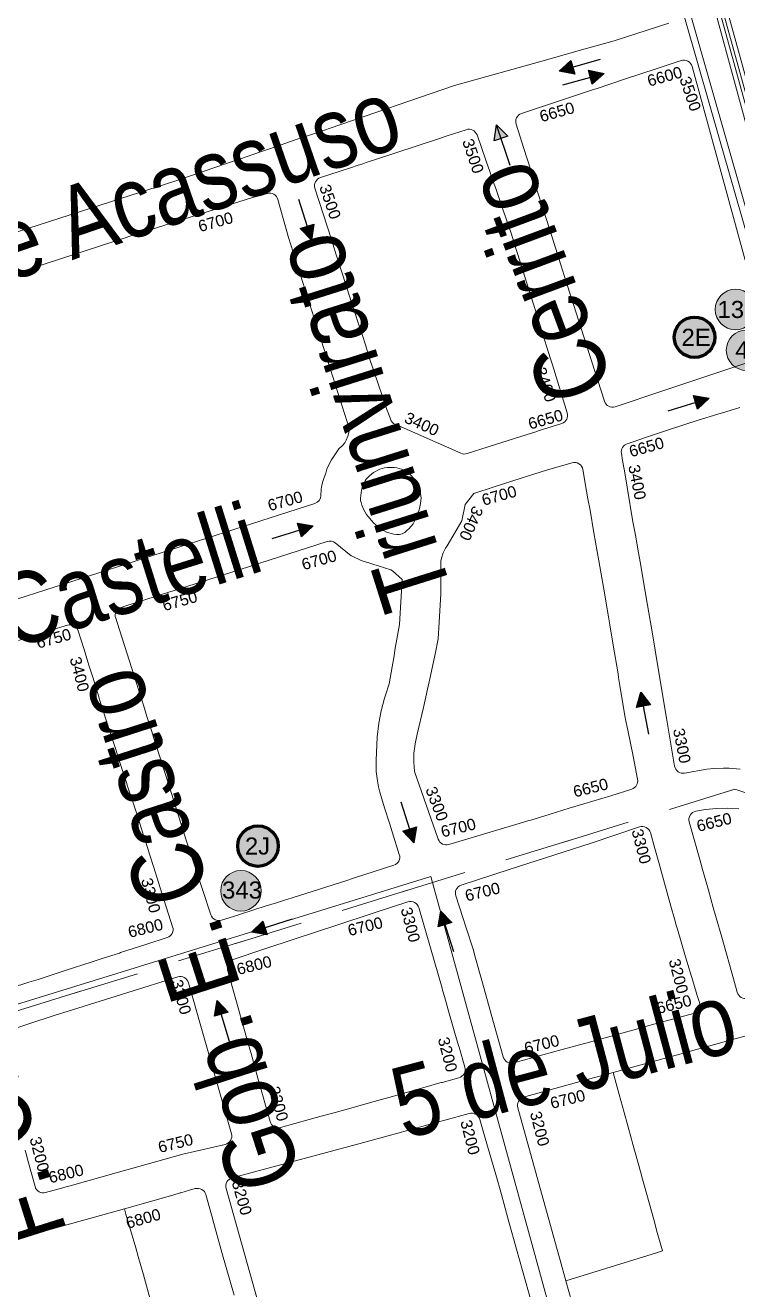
# Model space of a CAD drawing. Header units: millimetres. Extents: x 11558 to 23675, y 49449 to 61482.
# Drawn here: x 14065.9 to 14315.5, y 56535.2 to 56978.5 of the extents above; entities that cross this region are included whole.
import ezdxf

# ---------------------------------------------------------------- set-up
doc = ezdxf.new("R2010")
doc.units = ezdxf.units.MM
doc.linetypes.add('ACAD_ISO03W100', pattern=[30, 12, -18])
for name, color, linetype in [('0. plano base - nombres calles', 22, 'Continuous'), ('0. Plano Base - PLANO', 254, 'Continuous'), ('0. Plano base - sentido calles', 253, 'Continuous'), ('0.BARRIOS - DIVISIÓN', 12, 'ACAD_ISO03W100'), ('7. puesta en valor CC la lucila', 212, 'Continuous'), ('Linea 343 IDA', 55, 'Continuous'), ('numeración', 7, 'Continuous')]:
    doc.layers.add(name, color=color, linetype=linetype)
for name, color, linetype, true_color in [('Linea 130 IDA', 7, 'Continuous', 0x26921c), ('Linea 130 REGRESO', 7, 'Continuous', 0x7a5c00), ('Linea 175', 7, 'Continuous', 0x1090da), ('Linea 19 Estación Carapachay', 7, 'Continuous', 0xa80000), ('Linea 41 Munro', 7, 'Continuous', 0xa3a300), ('Linea 41 San Cristobal', 7, 'Continuous', 0xe67300)]:
    doc.layers.add(name, color=color, linetype=linetype, true_color=true_color)
doc.layers.get('7. puesta en valor CC la lucila').off()
doc.styles.get("Standard").update_dxf_attribs({"font": 'arial.ttf'})

# ---------------------------------------------------------------- blocks, each defined once
blk = doc.blocks.new('MANZANAS')
at = {"layer": '0. Plano Base - PLANO', "color": 0, "linetype": 'Continuous', "lineweight": 5}
for points in [[(5633570.75, 6178301.02), (5633556.63, 6178286.65), (5633547.4, 6178278.01), (5633538.45, 6178269.64), (5633514.24, 6178246.97), (5633482.47, 6178213.66), (5633479.54, 6178210.59), (5633474.83, 6178205.65), (5633472.1, 6178202.79), (5633468.77, 6178199.3), (5633464.64, 6178194.97), (5633459.76, 6178189.86), (5633459.42, 6178189.5), (5633455.69, 6178185.59), (5633453.25, 6178183.03), (5633442.98, 6178172.26), (5633426.37, 6178155.5), (5633399.28, 6178128.18)], [(5633750.05, 6177884.54), (5633742.1, 6177893.06), (5633760.94, 6177911.73), (5633765.76, 6177916.5), (5633767.25, 6177917.98), (5633762.74, 6177922.84), (5633762.67, 6177922.92), (5633759.5, 6177926.33), (5633751.26, 6177935.22), (5633750.08, 6177936.48), (5633749.5, 6177937.12), (5633747.64, 6177939.12), (5633740.25, 6177947.09), (5633739.63, 6177947.76), (5633733.04, 6177954.86), (5633728.6, 6177959.67), (5633723.17, 6177965.57), (5633740.84, 6177982.02), (5633745.93, 6177986.75), (5633772.28, 6178011.28)], [(5633547.63, 6177801.58), (5633576.31, 6177828.42), (5633593.16, 6177844.21), (5633594.51, 6177842.79), (5633602.97, 6177833.89), (5633605.16, 6177831.58), (5633609.8, 6177826.68), (5633616.69, 6177819.21)]]:
    blk.add_lwpolyline(points, dxfattribs=at)
for points in [[(5633670.56, 6178351.3), (5633609.81, 6178294.21, -0.41597), (5633605.56, 6178294.36), (5633604.78, 6178295.19), (5633548.55, 6178355.75, -0.412863), (5633548.7, 6178359.98), (5633609.55, 6178417.01, -0.415676), (5633613.8, 6178416.86), (5633615.21, 6178415.34), (5633616.43, 6178414.02), (5633620.03, 6178410.14), (5633635.89, 6178393.05), (5633644.53, 6178383.73), (5633648.96, 6178378.96), (5633649.93, 6178377.91), (5633650.28, 6178377.53), (5633650.91, 6178376.86), (5633651.91, 6178375.78), (5633652.91, 6178374.7), (5633657.5, 6178369.75), (5633658.26, 6178368.94), (5633665.44, 6178361.2), (5633670.7, 6178355.53, -0.412341)], [(5633529.24, 6178235.24), (5633536.04, 6178228.82), (5633536.58, 6178228.31), (5633538.82, 6178226.19), (5633541.04, 6178224.1), (5633543.73, 6178221.56), (5633545.27, 6178220.11), (5633552.67, 6178213.14), (5633555.71, 6178210.26), (5633559.94, 6178206), (5633560.97, 6178204.96), (5633567.04, 6178198.84), (5633573.82, 6178192.01), (5633581.04, 6178184.73), (5633583.08, 6178182.68), (5633585.49, 6178180.26), (5633588.03, 6178177.69), (5633589.81, 6178175.9), (5633590.96, 6178174.75), (5633602.2, 6178163.41, -0.412184), (5633602.2, 6178159.18), (5633597.19, 6178154.15), (5633596.96, 6178153.91), (5633596.12, 6178153.07), (5633595.74, 6178152.69), (5633592.98, 6178149.91), (5633589.92, 6178146.83), (5633583.14, 6178140), (5633577.64, 6178134.48, -0.183219), (5633575.71, 6178133.6), (5633550.5, 6178131.99, -0.207057), (5633548.26, 6178132.79), (5633546.73, 6178134.23), (5633545.61, 6178135.27), (5633542.1, 6178138.58), (5633538.75, 6178141.8), (5633531.44, 6178148.89), (5633528.7, 6178151.65), (5633525.74, 6178154.59), (5633524.75, 6178155.54), (5633517.35, 6178162.81), (5633510.19, 6178169.92), (5633504.87, 6178175.2), (5633503.1, 6178176.95), (5633500.87, 6178179.17), (5633494.15, 6178185.84), (5633487.46, 6178192.48, -0.412124), (5633487.43, 6178196.71), (5633492.29, 6178201.67), (5633495.42, 6178204.87), (5633496.93, 6178206.42), (5633498.32, 6178207.84), (5633499.25, 6178208.79), (5633506.08, 6178215.77), (5633513.15, 6178223), (5633517.36, 6178227.3), (5633520.13, 6178230.14), (5633525.03, 6178235.15, -0.408907)], [(5633631.05, 6178009.86), (5633612.75, 6178027.08), (5633611, 6178029.84), (5633609.54, 6178032.76), (5633608.39, 6178035.82), (5633607.51, 6178039.1), (5633605.17, 6178048.52), (5633603.44, 6178054.78), (5633602.46, 6178058.34), (5633599.93, 6178067.49), (5633598.78, 6178071.66), (5633598.56, 6178072.15), (5633596.18, 6178077.58), (5633592.19, 6178086.68), (5633586.89, 6178096.85), (5633586.58, 6178097.78), (5633586.24, 6178099.69), (5633586.26, 6178101.64), (5633586.41, 6178102.6), (5633586.94, 6178112.75), (5633585.32, 6178118.35), (5633586.26, 6178123.18), (5633591.43, 6178128.47), (5633598.44, 6178135.64), (5633601.71, 6178138.87), (5633605.3, 6178142.39), (5633611.76, 6178148.6, -0.447983), (5633616.23, 6178148.26), (5633620.9, 6178142.14), (5633622.57, 6178139.94), (5633625.04, 6178136.72), (5633629.93, 6178130.3), (5633635.96, 6178122.41), (5633642.04, 6178114.45), (5633648.04, 6178106.54), (5633649.73, 6178104.31), (5633654.1, 6178098.51), (5633660.16, 6178090.41), (5633660.98, 6178089.31), (5633662.68, 6178087.05), (5633666.13, 6178082.43), (5633669.49, 6178077.94), (5633669.96, 6178077.36), (5633672.32, 6178074.46), (5633678.24, 6178067.2), (5633683.33, 6178060.71, -0.377897), (5633683.1, 6178056.75), (5633677.69, 6178051.28), (5633670.54, 6178044.35), (5633666.71, 6178040.66), (5633663.39, 6178037.39), (5633661.73, 6178035.75), (5633656.73, 6178030.81), (5633656.18, 6178030.27), (5633653.67, 6178027.83), (5633635.19, 6178009.9, -0.401021)], [(5633551.08, 6178085.4), (5633558.13, 6178084), (5633558.53, 6178084.01), (5633561.96, 6178084.08), (5633565.49, 6178084.73), (5633565.82, 6178084.79), (5633572.75, 6178086.07), (5633573.38, 6178085.95), (5633577.82, 6178084.9), (5633584.22, 6178070.38), (5633585.8, 6178065.44), (5633586.8, 6178062.32), (5633587.83, 6178059.13), (5633588.83, 6178056.01), (5633590.66, 6178050.29), (5633591.31, 6178046.12), (5633591.49, 6178044.99), (5633591.97, 6178042.8), (5633592.53, 6178040.62), (5633593.85, 6178036.34), (5633595.57, 6178031.79), (5633597.8, 6178026.93), (5633598.89, 6178024.45), (5633599.91, 6178022.47), (5633600.83, 6178020.9), (5633602.63, 6178018.24), (5633603.99, 6178016.46), (5633605.18, 6178015.08), (5633609.22, 6178010.96), (5633613.23, 6178006.96), (5633615.44, 6178004.75), (5633621.39, 6177998.8, -0.412666), (5633621.41, 6177994.57), (5633616.32, 6177989.42), (5633611.48, 6177984.55), (5633610.68, 6177983.74), (5633609.21, 6177982.26), (5633595.06, 6177968.05), (5633592.81, 6177965.79), (5633590.98, 6177963.95), (5633588.07, 6177961.03), (5633585.36, 6177958.31), (5633581.11, 6177954.04), (5633580.92, 6177953.85), (5633576.73, 6177949.65, -0.411489), (5633572.51, 6177949.62), (5633570.92, 6177951.17), (5633567.41, 6177954.6), (5633552.86, 6177968.82), (5633549.79, 6177971.88), (5633537.9, 6177983.74), (5633526.01, 6177995.6), (5633524.55, 6177997.06), (5633520.62, 6178000.98), (5633517.94, 6178003.64), (5633514.12, 6178007.46), (5633496.13, 6178025.4), (5633494.97, 6178026.55, -0.413573), (5633494.96, 6178030.79), (5633496.19, 6178032.03), (5633507.03, 6178042.95), (5633521.18, 6178057.19), (5633528.18, 6178064.24), (5633548.37, 6178084.57, -0.25134)], [(5633645.59, 6177999.28), (5633658, 6178011.95), (5633672.21, 6178026.27), (5633679.19, 6178033.3), (5633691.58, 6178046.21, -0.430324), (5633695.93, 6178046.18), (5633699.91, 6178041.92), (5633703.32, 6178038.28), (5633711.82, 6178029.19), (5633714.23, 6178026.61), (5633717.35, 6178023.26), (5633718.93, 6178021.57), (5633719.95, 6178020.49), (5633726.98, 6178013.21), (5633733.9, 6178006.05), (5633736.51, 6178003.37), (5633738.63, 6178001.19, -0.421068), (5633738.52, 6177996.9), (5633728.3, 6177987.41), (5633725.79, 6177985.07), (5633725.59, 6177984.89), (5633710.81, 6177971.17), (5633703.58, 6177964.45), (5633690.67, 6177952.46, -0.413329), (5633686.43, 6177952.61), (5633681.66, 6177957.72), (5633677.26, 6177962.43), (5633674.88, 6177964.98), (5633667.99, 6177972.36), (5633661.27, 6177979.54), (5633659.89, 6177981.02), (5633653.75, 6177987.06), (5633651.27, 6177989.49), (5633645.63, 6177995.04, -0.413616)], [(5633636.25, 6177901.8), (5633628.6, 6177894.7, -0.41325), (5633624.37, 6177894.85), (5633613.61, 6177906.36), (5633607.46, 6177912.93), (5633605.54, 6177914.98), (5633586.65, 6177935.18, -0.399631), (5633586.68, 6177939.31), (5633594.57, 6177947.47), (5633602.65, 6177955.74), (5633613.38, 6177966.71), (5633622.99, 6177976.54), (5633631.72, 6177985.47, -0.425215), (5633636.04, 6177985.44), (5633656.27, 6177964.13), (5633656.77, 6177963.6), (5633658.33, 6177961.96), (5633663.23, 6177956.79), (5633663.51, 6177956.5), (5633668.14, 6177951.62), (5633670.95, 6177948.66), (5633671.12, 6177948.49), (5633676.12, 6177943.25, -0.419439), (5633675.99, 6177938.97), (5633671.49, 6177934.82), (5633671.26, 6177934.61), (5633670.87, 6177934.25), (5633669.38, 6177932.85), (5633667.68, 6177931.25), (5633657.4, 6177921.56), (5633653.54, 6177917.92), (5633645.7, 6177910.58), (5633642.13, 6177907.27), (5633639.39, 6177904.72)], [(5633760.94, 6177911.73), (5633742.1, 6177893.06), (5633736.92, 6177898.61), (5633733.7, 6177902.06), (5633699.14, 6177939.11, -0.414589), (5633699.29, 6177943.35), (5633715.94, 6177958.85), (5633723.17, 6177965.57), (5633728.6, 6177959.67), (5633733.04, 6177954.86), (5633739.63, 6177947.76), (5633740.25, 6177947.09), (5633747.64, 6177939.12), (5633749.5, 6177937.12), (5633750.08, 6177936.48), (5633751.26, 6177935.22), (5633759.5, 6177926.33), (5633762.67, 6177922.92), (5633762.74, 6177922.84), (5633767.25, 6177917.98), (5633765.76, 6177916.5)]]:
    blk.add_lwpolyline(points, format="xyb", close=True, dxfattribs=at)
for points in [[(5633649.49, 6178207.39), (5633641.74, 6178199.38), (5633634.81, 6178192.23), (5633628.39, 6178185.6), (5633616.18, 6178173, -0.418176), (5633611.91, 6178172.96), (5633601.38, 6178183.44), (5633584.73, 6178200.01), (5633580.47, 6178204.25), (5633576.31, 6178208.39), (5633571.86, 6178212.81), (5633567.44, 6178217.21), (5633563.73, 6178220.91), (5633561.49, 6178223.14), (5633557, 6178227.61), (5633551.66, 6178232.92), (5633545.99, 6178238.56), (5633545.95, 6178238.6), (5633539.65, 6178244.87, -0.412939), (5633539.63, 6178249.1), (5633540.11, 6178249.59), (5633541.97, 6178251.5), (5633558.38, 6178268.44), (5633558.83, 6178268.91), (5633566.06, 6178276.37), (5633574.2, 6178284.77), (5633580.73, 6178291.36, -0.427052), (5633585.06, 6178291.28), (5633585.98, 6178290.29), (5633632.83, 6178239.6)], [(5633713.56, 6178080.38), (5633709.98, 6178078.91), (5633708.24, 6178078.06), (5633705.28, 6178076.38), (5633703.26, 6178075.07), (5633696.92, 6178070.22, -0.414923), (5633692.71, 6178070.79), (5633682.37, 6178084.39), (5633671.39, 6178099.03), (5633664.41, 6178108.34), (5633658.26, 6178116.54), (5633652.35, 6178124.28), (5633649.74, 6178127.69), (5633646.15, 6178132.38), (5633643.56, 6178135.79), (5633640.25, 6178140.11), (5633632.81, 6178149.92), (5633629.34, 6178154.54), (5633627.16, 6178157.45), (5633625.59, 6178159.54, -0.368649), (5633625.83, 6178163.42), (5633627.65, 6178165.31), (5633630.26, 6178168.01), (5633636.97, 6178174.94), (5633644.11, 6178182.25), (5633649.26, 6178187.28), (5633651.33, 6178189.3), (5633655.05, 6178192.93)], [(5633367.41, 6178076.34), (5633436.67, 6178146.68), (5633437.4, 6178147.39), (5633443.45, 6178153.48), (5633469.26, 6178179.19), (5633473.49, 6178183.17, -0.415355), (5633477.74, 6178183.04), (5633487.25, 6178172.86), (5633536.82, 6178123.35), (5633536.85, 6178123.3), (5633537.38, 6178122.42), (5633537.72, 6178120.62), (5633537.9, 6178119.18), (5633537.89, 6178118.06), (5633537.7, 6178117.06), (5633537, 6178115.31), (5633536.73, 6178113.21), (5633536.56, 6178111.5), (5633536.51, 6178110.64), (5633536.52, 6178108.64), (5633536.57, 6178106.95), (5633536.85, 6178105.62), (5633537.06, 6178104.02), (5633537.29, 6178102.49), (5633537.58, 6178101.16), (5633538.02, 6178099.87), (5633538.06, 6178099.79), (5633538.98, 6178097.85, -0.315555), (5633538.39, 6178094.45), (5633440.39, 6177995.53)], [(5633752.97, 6178010.4, -0.413616), (5633748.73, 6178010.54), (5633743.85, 6178015.75), (5633737.11, 6178022.92), (5633735.03, 6178025.14), (5633730.19, 6178030.29), (5633727.56, 6178033.09), (5633723.27, 6178037.66), (5633717.54, 6178043.77), (5633717.09, 6178044.25), (5633715.04, 6178046.43), (5633706.26, 6178055.78, -0.44166), (5633706.61, 6178060.2), (5633709.29, 6178062.29), (5633712.58, 6178064.43), (5633716.03, 6178066.29), (5633719.62, 6178067.85)], [(5633468.33, 6178003.88), (5633471.22, 6178006.77), (5633475.65, 6178011.19), (5633476.5, 6178012.05), (5633481.15, 6178016.59, -0.41274), (5633485.38, 6178016.56), (5633490.19, 6178011.69), (5633494.24, 6178007.61), (5633497.12, 6178004.7), (5633500.16, 6178001.63), (5633504.24, 6177997.52), (5633506.1, 6177995.64), (5633511.44, 6177990.33), (5633512.19, 6177989.6), (5633518.39, 6177983.52), (5633519.06, 6177982.86), (5633525.17, 6177976.87), (5633525.59, 6177976.45), (5633532.63, 6177969.52), (5633539.55, 6177962.63), (5633539.68, 6177962.5), (5633540.53, 6177961.66), (5633543.89, 6177958.3), (5633547.11, 6177955.1), (5633552.39, 6177949.84), (5633562.6, 6177939.68, -0.412878), (5633562.61, 6177935.44), (5633557.37, 6177930.13), (5633550.57, 6177923.24), (5633550.27, 6177922.94), (5633548.34, 6177920.98), (5633545.55, 6177918.16), (5633543.19, 6177915.76), (5633536.26, 6177908.74), (5633529.21, 6177901.6), (5633526.87, 6177899.23), (5633522.31, 6177894.61)], [(5633649.35, 6177837.31), (5633621.52, 6177866.91, -0.417792), (5633621.67, 6177871.18), (5633656.54, 6177903.18), (5633663.39, 6177909.52), (5633671.1, 6177916.65), (5633675.86, 6177921.05), (5633678.51, 6177923.5), (5633685.01, 6177929.52, -0.410009), (5633689.22, 6177929.39), (5633693.95, 6177924.42), (5633700.85, 6177917.17), (5633703.09, 6177914.82), (5633708.13, 6177909.52), (5633714.85, 6177902.28), (5633721.67, 6177894.94), (5633734.88, 6177880.71)], [(5633526.35, 6177878.84), (5633533.59, 6177886.24), (5633540.15, 6177892.95), (5633540.65, 6177893.46), (5633543.46, 6177896.33), (5633553.46, 6177906.24), (5633563.43, 6177916.15), (5633572.26, 6177924.92, -0.421827), (5633576.56, 6177924.85), (5633614.32, 6177884.83, -0.42832), (5633614.09, 6177880.49), (5633602.51, 6177870.56), (5633595.23, 6177863.75), (5633584.79, 6177853.99), (5633572.61, 6177842.6), (5633570.82, 6177840.93), (5633570.64, 6177840.76), (5633566.05, 6177836.47, -0.416547), (5633561.8, 6177836.63), (5633555.36, 6177843.62), (5633554.63, 6177844.47), (5633552.9, 6177846.35)], [(5633616.69, 6177819.21), (5633609.8, 6177826.68), (5633605.16, 6177831.58), (5633602.97, 6177833.89), (5633594.51, 6177842.79), (5633593.16, 6177844.21), (5633600.68, 6177851.27), (5633606.01, 6177856.27), (5633607.95, 6177858.1), (5633608.11, 6177858.26), (5633610.43, 6177860.45), (5633611.94, 6177861.88, -0.417845), (5633616.21, 6177861.74), (5633621.19, 6177856.34), (5633621.46, 6177856.05), (5633623.34, 6177854.01), (5633625.4, 6177851.78), (5633630.54, 6177846.29), (5633637.47, 6177839), (5633641.21, 6177835.06)]]:
    blk.add_lwpolyline(points, format="xyb", dxfattribs=at)
blk.add_lwpolyline([(5633566.13, 6178097.15), (5633565.05, 6178097.02), (5633564.11, 6178097.1), (5633562.88, 6178097.18), (5633561.89, 6178097.37), (5633560.84, 6178097.62), (5633559.73, 6178097.87), (5633558.88, 6178098.24), (5633558.79, 6178098.26), (5633557.91, 6178098.55), (5633557.06, 6178098.89), (5633556.23, 6178099.3), (5633555.43, 6178099.76), (5633554.66, 6178100.28), (5633553.94, 6178100.85), (5633553.25, 6178101.47), (5633552.61, 6178102.14), (5633552.12, 6178102.72), (5633551.74, 6178103.41), (5633551.36, 6178104.27), (5633551.03, 6178105.15), (5633550.77, 6178106.06), (5633550.58, 6178106.98), (5633550.45, 6178107.92), (5633550.39, 6178108.88), (5633550.38, 6178109.61), (5633550.47, 6178110.22), (5633550.66, 6178111.06), (5633550.91, 6178111.88), (5633551.23, 6178112.67), (5633551.61, 6178113.44), (5633552.05, 6178114.18), (5633552.55, 6178114.87), (5633553.1, 6178115.53), (5633553.7, 6178116.14), (5633554.34, 6178116.71), (5633555.03, 6178117.22), (5633555.76, 6178117.67), (5633556.51, 6178118.07), (5633557.3, 6178118.4), (5633558.12, 6178118.68), (5633558.95, 6178118.89), (5633559.79, 6178119.03), (5633560.59, 6178119.1), (5633561.41, 6178119.07), (5633562.28, 6178118.98), (5633563.13, 6178118.81), (5633563.98, 6178118.58), (5633564.8, 6178118.29), (5633565.59, 6178117.94), (5633566.36, 6178117.52), (5633567.09, 6178117.05), (5633567.79, 6178116.52), (5633568.44, 6178115.94), (5633569.04, 6178115.31), (5633569.59, 6178114.64), (5633570.09, 6178113.93), (5633570.54, 6178113.18), (5633570.9, 6178112.43), (5633571.26, 6178111.43), (5633571.56, 6178110.35), (5633571.79, 6178109.26), (5633571.94, 6178108.15), (5633572.02, 6178107.04), (5633572.25, 6178105.01), (5633572.2, 6178103.93), (5633571.98, 6178102.85), (5633571.72, 6178101.8), (5633571.41, 6178100.81), (5633571.02, 6178099.9), (5633570.39, 6178099.01), (5633569.73, 6178098.43), (5633568.79, 6178097.98), (5633567.9, 6178097.59), (5633566.93, 6178097.34)], close=True, dxfattribs=at)
blk = doc.blocks.new('41 san crist')
at = {"layer": 'Linea 41 San Cristobal', "lineweight": 211, "true_color": 0xededed}
h = blk.add_hatch(color=7, dxfattribs=at)
h.dxf.hatch_style = 1
edge = h.paths.add_edge_path()
edge.add_arc((0, 0), 7.11, 0, 360)
at = {"layer": 'Linea 41 San Cristobal', "lineweight": 9}
blk.add_circle((0, 0), 7.11, dxfattribs=at)
at = {"layer": 'Linea 41 San Cristobal', "color": 188, "lineweight": 211, "true_color": 0x0a090b, "insert": (-3.99, 3.09), "char_height": 6, "attachment_point": 1}
blk.add_mtext_dynamic_manual_height_columns('{\\C256;41}', width=12.6335, gutter_width=12.5, heights=[0], dxfattribs=at)
blk = doc.blocks.new('130 ida')
at = {"layer": 'Linea 130 IDA', "lineweight": 211, "true_color": 0xededed}
h = blk.add_hatch(color=7, dxfattribs=at)
h.dxf.hatch_style = 1
edge = h.paths.add_edge_path()
edge.add_arc((0, 0), 7.11, 0, 360)
at = {"layer": 'Linea 130 IDA', "lineweight": 9}
blk.add_circle((0, 0), 7.11, dxfattribs=at)
at = {"layer": 'Linea 130 IDA', "lineweight": 211, "insert": (-6.31, 3.02), "char_height": 6, "attachment_point": 1}
blk.add_mtext_dynamic_manual_height_columns('130', width=19.512, gutter_width=12.5, heights=[0], dxfattribs=at)
blk = doc.blocks.new('343 ida')
at = {"layer": 'Linea 343 IDA', "lineweight": 211, "true_color": 0xededed}
h = blk.add_hatch(color=7, dxfattribs=at)
h.dxf.hatch_style = 1
edge = h.paths.add_edge_path()
edge.add_arc((0, 0), 7.11, 0, 360)
at = {"layer": 'Linea 343 IDA', "lineweight": 15}
blk.add_circle((0, 0), 7.11, dxfattribs=at)
at = {"layer": 'Linea 343 IDA', "lineweight": 211, "insert": (-6.63, 3.28), "char_height": 6, "attachment_point": 1}
blk.add_mtext_dynamic_manual_height_columns('343', width=12.2859, gutter_width=12.5, heights=[0], dxfattribs=at)

msp = doc.modelspace()

# ---------------------------------------------------------------- hatches: boundary and pattern name
at = {"layer": '0. Plano base - sentido calles', "linetype": 'Continuous', "lineweight": 25, "ltscale": 2, "true_color": 0x1a1a1a}
h = msp.add_hatch(color=250, dxfattribs=at)
h.dxf.hatch_style = 1
h.paths.add_polyline_path([(14252.93, 56962.45), (14258.42, 56961.39), (14257.75, 56963.8)])
h.paths.add_polyline_path([(14252.93, 56962.45), (14257.75, 56963.8), (14257.08, 56966.21)])
h = msp.add_hatch(color=250, dxfattribs=at)
h.dxf.hatch_style = 1
h.paths.add_polyline_path([(14268.73, 56961.67), (14263.24, 56962.73), (14263.91, 56960.32)])
h.paths.add_polyline_path([(14268.73, 56961.67), (14263.91, 56960.32), (14264.58, 56957.92)])
h = msp.add_hatch(color=250, dxfattribs=at)
h.dxf.hatch_style = 1
h.paths.add_polyline_path([(14231.02, 56943.57), (14230.24, 56938.03), (14232.61, 56938.83)])
h.paths.add_polyline_path([(14231.02, 56943.57), (14232.61, 56938.83), (14234.98, 56939.63)])
h = msp.add_hatch(color=250, dxfattribs=at)
h.dxf.hatch_style = 1
h.paths.add_polyline_path([(14166.12, 56903.22), (14166.99, 56908.75), (14164.61, 56907.99)])
h.paths.add_polyline_path([(14166.12, 56903.22), (14164.61, 56907.99), (14162.22, 56907.23)])
h = msp.add_hatch(color=250, dxfattribs=at)
h.dxf.hatch_style = 1
h.paths.add_polyline_path([(14305.5, 56847.83), (14299.98, 56848.74), (14300.72, 56846.35)])
h.paths.add_polyline_path([(14305.5, 56847.83), (14300.72, 56846.35), (14301.46, 56843.96)])
h = msp.add_hatch(color=250, dxfattribs=at)
h.dxf.hatch_style = 1
h.paths.add_polyline_path([(14166.75, 56803), (14161.23, 56803.91), (14161.97, 56801.52)])
h.paths.add_polyline_path([(14166.75, 56803), (14161.97, 56801.52), (14162.72, 56799.14)])
h = msp.add_hatch(color=250, dxfattribs=at)
h.dxf.hatch_style = 1
h.paths.add_polyline_path([(14281.57, 56744.7), (14280.04, 56739.32), (14282.49, 56739.78)])
h.paths.add_polyline_path([(14281.57, 56744.7), (14282.49, 56739.78), (14284.95, 56740.25)])
h = msp.add_hatch(color=250, dxfattribs=at)
h.dxf.hatch_style = 1
h.paths.add_polyline_path([(14202.06, 56691.92), (14202.93, 56697.44), (14200.55, 56696.68)])
h.paths.add_polyline_path([(14202.06, 56691.92), (14200.55, 56696.68), (14198.17, 56695.93)])
h = msp.add_hatch(color=250, dxfattribs=at)
h.dxf.hatch_style = 1
h.paths.add_polyline_path([(14211.46, 56667.96), (14210.59, 56662.44), (14212.98, 56663.2)])
h.paths.add_polyline_path([(14211.46, 56667.96), (14212.98, 56663.2), (14215.36, 56663.95)])
h = msp.add_hatch(color=250, dxfattribs=at)
h.dxf.hatch_style = 1
h.paths.add_polyline_path([(14145.16, 56660.5), (14150.68, 56659.65), (14149.92, 56662.03)])
h.paths.add_polyline_path([(14145.16, 56660.5), (14149.92, 56662.03), (14149.15, 56664.41)])
h = msp.add_hatch(color=250, dxfattribs=at)
h.dxf.hatch_style = 1
h.paths.add_polyline_path([(14133.1, 56636.6), (14132.16, 56631.09), (14134.55, 56631.82)])
h.paths.add_polyline_path([(14133.1, 56636.6), (14134.55, 56631.82), (14136.94, 56632.54)])
at = {"layer": 'Linea 175', "lineweight": 211, "true_color": 0xededed}
h = msp.add_hatch(color=7, dxfattribs=at)
h.dxf.hatch_style = 1
edge = h.paths.add_edge_path()
edge.add_arc((14300.41, 56869.12), 7.11, 0, 360)
h = msp.add_hatch(color=7, dxfattribs=at)
h.dxf.hatch_style = 1
edge = h.paths.add_edge_path()
edge.add_arc((14147.42, 56690.74), 7.11, 0, 360)

# ---------------------------------------------------------------- linework, layer by layer
at = {"layer": '0. Plano base - sentido calles', "color": 250, "linetype": 'Continuous', "lineweight": 25, "ltscale": 2, "true_color": 0x1a1a1a}
for points in [[(14267.38, 56966.48), (14252.93, 56962.45), (14257.08, 56966.21), (14258.42, 56961.39), (14252.93, 56962.45)], [(14254.28, 56957.64), (14268.73, 56961.67), (14264.58, 56957.92), (14263.24, 56962.73), (14268.73, 56961.67)], [(14235.81, 56929.36), (14231.02, 56943.57), (14234.98, 56939.63), (14230.24, 56938.03), (14231.02, 56943.57)], [(14161.58, 56917.52), (14166.12, 56903.22), (14162.22, 56907.23), (14166.99, 56908.75), (14166.12, 56903.22)], [(14291.17, 56843.39), (14305.5, 56847.83), (14301.46, 56843.96), (14299.98, 56848.74), (14305.5, 56847.83)], [(14152.42, 56798.56), (14166.75, 56803), (14162.72, 56799.14), (14161.23, 56803.91), (14166.75, 56803)], [(14284.35, 56729.96), (14281.57, 56744.7), (14284.95, 56740.25), (14280.04, 56739.32), (14281.57, 56744.7)], [(14197.53, 56706.21), (14202.06, 56691.92), (14198.17, 56695.93), (14202.93, 56697.44), (14202.06, 56691.92)], [(14216, 56653.67), (14211.46, 56667.96), (14215.36, 56663.95), (14210.59, 56662.44), (14211.46, 56667.96)], [(14159.44, 56665.09), (14145.16, 56660.5), (14149.15, 56664.41), (14150.68, 56659.65), (14145.16, 56660.5)], [(14137.46, 56622.25), (14133.1, 56636.6), (14136.94, 56632.54), (14132.16, 56631.09), (14133.1, 56636.6)]]:
    msp.add_lwpolyline(points, dxfattribs=at)
at = {"layer": '0.BARRIOS - DIVISIÓN', "color": 14, "lineweight": 18, "ltscale": 2}
for points in [[(15715, 57785.56), (15659.17, 57980.29), (15600.3, 58166.89), (14700.29, 57882.38), (13687.9, 57563.48), (13967.63, 56603.49), (14314.52, 56710.66), (14354.72, 56697.3), (14379.79, 56701.5), (14680.7, 56781.83), (14509.55, 57399.16), (14769.24, 57483.68), (15026.71, 57568.38), (15362.99, 57676.67), (15715, 57785.56)], [(16418.59, 58130.89), (16249.98, 58111.94), (16083.83, 58079.19), (15820.55, 58019.73), (15876.26, 57767.08), (15937.04, 57702.15), (16048.38, 57371.67), (16080.77, 57272.05), (16119.78, 56977.46), (16114.28, 56971.06), (16127.11, 56864.76), (15822.26, 56799.18), (15619.96, 56789.72), (15441.36, 56374.38), (15242.07, 56442.67), (14737.19, 56476.17), (14744.95, 56558.25), (14680.7, 56781.83), (14379.79, 56701.5), (14354.72, 56697.3), (14314.52, 56710.66), (13967.63, 56603.49), (14252.98, 55490.76)]]:
    msp.add_lwpolyline(points, dxfattribs=at)
at = {"layer": 'Linea 130 IDA', "lineweight": 15}
msp.add_lwpolyline([(14101.84, 57694.45), (14172.88, 57438.33), (14215.88, 57286.45), (14299.36, 56981.16), (14332.43, 56865.35), (14392.95, 56657.69), (14408.52, 56602.73), (14438.2, 56497.4), (14424.87, 56302.33), (14760.27, 56278.65), (14909.39, 56268.92), (15072.38, 56257.85), (15174.63, 56250.73), (15289.92, 56242.57), (15331.75, 56230.08), (15381.49, 56215.58), (15524.26, 56220.83), (15624.41, 56224.95), (15751.39, 56229.84), (15772.5, 56230.17), (15997.99, 56238.27), (16053.09, 56142.08), (16105.97, 56053.89)], dxfattribs=at)
at = {"layer": 'Linea 130 REGRESO', "lineweight": 15}
msp.add_lwpolyline([(14788.1, 56285.07), (14495.76, 56304.94), (14432.93, 56309.55), (14443.62, 56466.06), (14445.34, 56492.95), (14436.2, 56523.97), (14424.19, 56564.64), (14396.5, 56663.67), (14372.02, 56750.41), (14341.99, 56856.76), (14321.2, 56933.77), (14301.21, 57007.28), (14268.22, 57125.84), (14221.97, 57289.13), (14111.43, 57694.77)], dxfattribs=at)
at = {"layer": 'Linea 175', "lineweight": 211}
for centre in [(14300.41, 56869.12), (14147.42, 56690.74)]:
    msp.add_circle(centre, 7.11, dxfattribs=at)
at = {"layer": 'Linea 19 Estación Carapachay', "lineweight": 15}
msp.add_lwpolyline([(17174.57, 57457.89), (16228.33, 57449.93), (16211.2, 57515.81), (16015.52, 57480.55), (15669.16, 57406.27), (15711.4, 57217.13), (15743.6, 57063.68), (15399.68, 56990.41), (15347.23, 56923.77), (15246.23, 57002.42), (14957.3, 56625.37), (14847.19, 56710.57), (14677.77, 56789.89), (14384.87, 56708.79), (14291.21, 57049.12), (14386.89, 57077.08), (14404.23, 57017.47)], dxfattribs=at)
at = {"layer": 'Linea 343 IDA', "lineweight": 15}
msp.add_lwpolyline([(16737.86, 56281.33), (16170.58, 56253.04), (15929.95, 56242.47), (15488.78, 56225.83), (15385.11, 56222.27), (15297.78, 56247.53), (14931.29, 56271.91), (14766.06, 56283.06), (14584.22, 56295.2), (14431.39, 56305.13), (14388.53, 56311.75), (14307.9, 56316.86), (14207.95, 56680.09), (13936.73, 56596.24)], dxfattribs=at)
at = {"layer": 'Linea 41 Munro', "lineweight": 15}
msp.add_lwpolyline([(14524.44, 57683.28), (14442.32, 57657.37), (14522.09, 57371.6), (14224.16, 57288.35), (14292.71, 57047.46), (14359.83, 56804.82), (14419.25, 56590.15), (14446.79, 56492.79), (14433.63, 56306.35), (14762.51, 56284.84), (15297.8, 56248.83), (15385.24, 56223.33), (16032.78, 56248.1), (16758.65, 56286.58)], dxfattribs=at)
at = {"layer": 'Linea 41 San Cristobal', "lineweight": 15}
msp.add_lwpolyline([(16676.89, 55966.27), (16516, 55959.55), (16408.43, 55954.98), (16294.49, 55950.4), (16163.97, 55945.79), (15995.32, 56236.01), (15380.96, 56213.9), (15289.72, 56241.17), (14693.23, 56282.54), (14422.52, 56301.5), (14436.52, 56497.27), (14391.33, 56657.14), (14330.32, 56864.83), (14297.16, 56980.55), (14213.56, 57286.05), (14170.72, 57437.63), (14564.68, 57565.26), (14649.96, 57299.71)], dxfattribs=at)

# ---------------------------------------------------------------- block references
at = {"layer": '0. Plano Base - PLANO', "color": 28, "lineweight": 5, "true_color": 0x0d0d0d, "rotation": 332.5463477508169}
msp.add_blockref('MANZANAS', (-7833237.48, -2828296.13), dxfattribs=at)
at = {"layer": '7. puesta en valor CC la lucila', "color": 250, "lineweight": 30, "rotation": 332.5463477508169}
msp.add_blockref('MANZANAS', (-7833237.48, -2828296.13), dxfattribs=at)
at = {"layer": 'Linea 130 IDA', "lineweight": 15}
msp.add_blockref('130 ida', (14314.76, 56878.87), dxfattribs=at)
at = {"layer": 'Linea 343 IDA', "lineweight": 15}
msp.add_blockref('343 ida', (14141.46, 56675.04), dxfattribs=at)
at = {"layer": 'Linea 41 San Cristobal', "color": 188, "lineweight": 15, "true_color": 0x0a090b}
msp.add_blockref('41 san crist', (14318.65, 56864.57), dxfattribs=at)

# ---------------------------------------------------------------- texts
at = {"layer": '0. plano base - nombres calles', "color": 250, "lineweight": 15, "true_color": 0x1a1a1a, "char_height": 25, "attachment_point": 1}
for s, insert, rotation in [('{\\fArial Narrow|b0|i0|c0|p34;Domingo  de Acassuso}', (13913.11, 56864.04), 19.0939), ('\\pt100;{\\fArial Narrow|b0|i0|c0|p34;Cerrito}', (14248.78, 56843.55), 110.3942), ('{\\fArial Narrow|b0|i0|c0|p34;Triunvirato}', (14192.09, 56771.19), 107.5246), ('\\pt28;{\\fArial Narrow|b0|i0|c0|p34;Juan José Castelli}', (13921.07, 56741.97), 17.3979), ('\\pt100;{\\fArial Narrow|b0|i0|c0|p34;Gob. E. Castro}', (14139.23, 56567.22), 107.8372), ('\\pt100;{\\fArial Narrow|b0|i0|c0|p34;F. C. Rodriguez}', (14056.82, 56548.09), 107.5304), ('{\\fArial Narrow|b0|i0|c0|p34;5 de Julio}', (14192.12, 56612.01), 14.9386)]:
    msp.add_mtext_dynamic_manual_height_columns(s, width=329.255, gutter_width=12.5, heights=[0], dxfattribs=dict(at, insert=insert, rotation=rotation))
at = {"layer": 'Linea 175', "lineweight": 211, "char_height": 5.992, "attachment_point": 1}
for s, insert in [('2E', (14295.83, 56872.12)), ('2J', (14142.84, 56693.75))]:
    msp.add_mtext_dynamic_manual_height_columns(s, width=9.5749, gutter_width=12.5, heights=[0], dxfattribs=dict(at, insert=insert))
at = {"layer": 'numeración', "color": 251, "true_color": 0x606162, "char_height": 4, "attachment_point": 1}
for s, insert, rotation in [('6600', (14283.41, 56960.84), 15.7737), ('\\pt12;3500', (14298.83, 56961.04), 288.7456), ('6650', (14245.67, 56948.37), 15.7737), ('\\pt12;3500', (14222.71, 56939.2), 288.7456), ('\\pt12;3500', (14172.61, 56923.17), 288.7456), ('6700', (14126.03, 56909.83), 15.7737), ('\\pt12;3400', (14248.1, 56859.07), 288.7456), ('\\pt12;3400', (14199.99, 56843.1), 335.6613), ('6650', (14241.66, 56840.58), 15.7737), ('6650', (14277.04, 56830.89), 15.7737), ('\\pt12;3400', (14281.08, 56824.81), 281.2175), ('6700', (14150.4, 56811.97), 15.7737), ('6700', (14225.4, 56813.88), 15.7737), ('\\pt12;3400', (14226.52, 56808.73), 245.9356), ('6700', (14162.29, 56791.27), 15.7737), ('6750', (14113.51, 56776.94), 15.7737), ('6750', (14069.29, 56763.77), 15.7737), ('3400', (14085.27, 56757.52), 284.575), ('\\pt12;3300', (14296.75, 56732.41), 281.2175), ('\\pt12;3300', (14209.76, 56712.08), 290.9279), ('6650', (14257.46, 56711.65), 13.9248), ('6700', (14211.1, 56697.61), 13.9248), ('6650', (14300.73, 56699.58), 13.9248), ('3300', (14282.15, 56697.16), 284.575), ('3300', (14110.27, 56679.96), 284.575), ('6700', (14219.58, 56675.16), 13.9248), ('3300', (14201.24, 56669.68), 284.575), ('6800', (14101.48, 56662.41), 13.9248), ('6700', (14178.48, 56663.03), 13.9248), ('6800', (14139.56, 56649.4), 13.9248), ('3200', (14295.17, 56651.67), 284.575), ('3300', (14120.8, 56644.34), 285.7737), ('6650', (14286.68, 56635.74), 13.9248), ('3200', (14214.26, 56624.18), 284.575), ('6700', (14240.32, 56621.7), 13.9248), ('3200', (14154.8, 56606.92), 285.7737), ('6700', (14249.42, 56602.45), 13.9248), ('3200', (14246.54, 56598.17), 284.575), ('3200', (14222.15, 56595.14), 284.575), ('3200', (14071.22, 56589.23), 284.575), ('6750', (14112.02, 56587), 13.9248), ('6800', (14073.65, 56576.34), 13.9248), ('3200', (14142.03, 56573.99), 285.7737), ('6800', (14100.69, 56560.38), 15.7737)]:
    msp.add_mtext_dynamic_manual_height_columns(s, width=16.0314, gutter_width=12.5, heights=[0], dxfattribs=dict(at, insert=insert, rotation=rotation))

doc.saveas('drawing.dxf')
